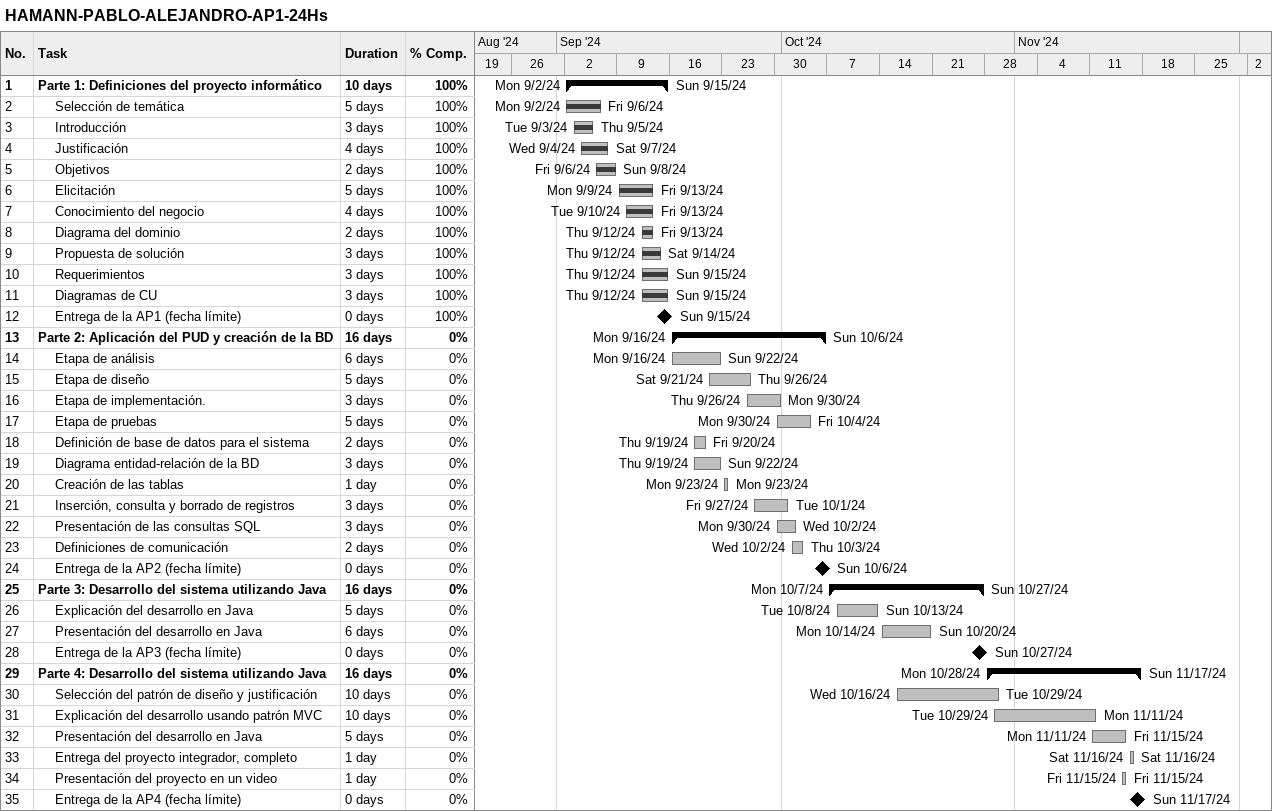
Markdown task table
HAMANN-PABLO-ALEJANDRO-AP1-24Hs

| ID | Level | Task | Duration | Start | Finish | % complete |
|---|---|---|---|---|---|---|
| 1 | 1 | **Parte 1: Definiciones del proyecto informático** | 10d | 2024-09-02 | 2024-09-15 | 100 |
| 2 | 2 | Selección de temática | 5d | 2024-09-02 | 2024-09-06 | 100 |
| 3 | 2 | Introducción | 3d | 2024-09-03 | 2024-09-05 | 100 |
| 4 | 2 | Justificación | 4d | 2024-09-04 | 2024-09-07 | 100 |
| 5 | 2 | Objetivos | 2d | 2024-09-06 | 2024-09-08 | 100 |
| 6 | 2 | Elicitación | 5d | 2024-09-09 | 2024-09-13 | 100 |
| 7 | 2 | Conocimiento del negocio | 4d | 2024-09-10 | 2024-09-13 | 100 |
| 8 | 2 | Diagrama del dominio | 2d | 2024-09-12 | 2024-09-13 | 100 |
| 9 | 2 | Propuesta de solución | 3d | 2024-09-12 | 2024-09-14 | 100 |
| 10 | 2 | Requerimientos | 3d | 2024-09-12 | 2024-09-15 | 100 |
| 11 | 2 | Diagramas de CU | 3d | 2024-09-12 | 2024-09-15 | 100 |
| 12 | 2 | Entrega de la AP1 (fecha límite) | 0d | 2024-09-15 | 2024-09-15 | 100 |
| 13 | 1 | **Parte 2: Aplicación del PUD y creación de la BD** | 16d | 2024-09-16 | 2024-10-06 | 0 |
| 14 | 2 | Etapa de análisis | 6d | 2024-09-16 | 2024-09-22 | 0 |
| 15 | 2 | Etapa de diseño | 5d | 2024-09-21 | 2024-09-26 | 0 |
| 16 | 2 | Etapa de implementación. | 3d | 2024-09-26 | 2024-09-30 | 0 |
| 17 | 2 | Etapa de pruebas | 5d | 2024-09-30 | 2024-10-04 | 0 |
| 18 | 2 | Definición de base de datos para el sistema | 2d | 2024-09-19 | 2024-09-20 | 0 |
| 19 | 2 | Diagrama entidad-relación de la BD | 3d | 2024-09-19 | 2024-09-22 | 0 |
| 20 | 2 | Creación de las tablas | 1d | 2024-09-23 | 2024-09-23 | 0 |
| 21 | 2 | Inserción, consulta y borrado de registros | 3d | 2024-09-27 | 2024-10-01 | 0 |
| 22 | 2 | Presentación de las consultas SQL | 3d | 2024-09-30 | 2024-10-02 | 0 |
| 23 | 2 | Definiciones de comunicación | 2d | 2024-10-02 | 2024-10-03 | 0 |
| 24 | 2 | Entrega de la AP2 (fecha límite) | 0d | 2024-10-06 | 2024-10-06 | 0 |
| 25 | 1 | **Parte 3: Desarrollo del sistema utilizando Java** | 16d | 2024-10-07 | 2024-10-27 | 0 |
| 26 | 2 | Explicación del desarrollo en Java | 5d | 2024-10-08 | 2024-10-13 | 0 |
| 27 | 2 | Presentación del desarrollo en Java | 6d | 2024-10-14 | 2024-10-20 | 0 |
| 28 | 2 | Entrega de la AP3 (fecha límite) | 0d | 2024-10-27 | 2024-10-27 | 0 |
| 29 | 1 | **Parte 4: Desarrollo del sistema utilizando Java** | 16d | 2024-10-28 | 2024-11-17 | 0 |
| 30 | 2 | Selección del patrón de diseño y justificación | 10d | 2024-10-16 | 2024-10-29 | 0 |
| 31 | 2 | Explicación del desarrollo usando patrón MVC | 10d | 2024-10-29 | 2024-11-11 | 0 |
| 32 | 2 | Presentación del desarrollo en Java | 5d | 2024-11-11 | 2024-11-15 | 0 |
| 33 | 2 | Entrega del proyecto integrador, completo | 1d | 2024-11-16 | 2024-11-16 | 0 |
| 34 | 2 | Presentación del proyecto en un video | 1d | 2024-11-15 | 2024-11-15 | 0 |
| 35 | 2 | Entrega de la AP4 (fecha límite) | 0d | 2024-11-17 | 2024-11-17 | 0 |
